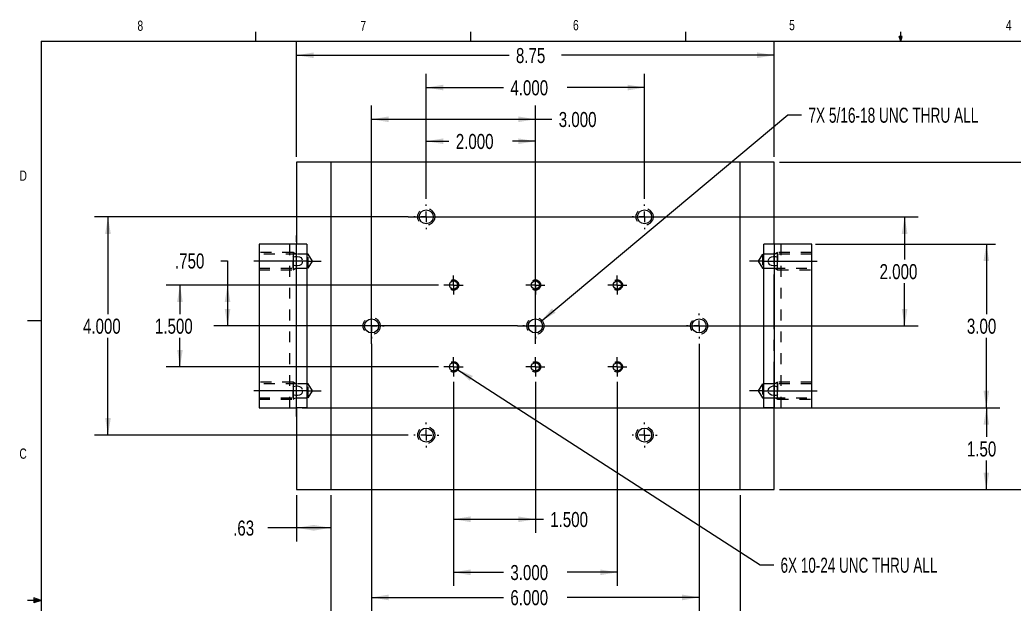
# Model space of a CAD drawing. Header units: inches. Extents: x 0.4 to 16.6, y 0.2 to 10.8.
# Drawn here: x 0.43 to 9.54, y 5.48 to 10.84 of the extents above; entities that cross this region are included whole.
import ezdxf

# ---------------------------------------------------------------- set-up
doc = ezdxf.new("R2010")
doc.units = ezdxf.units.IN
doc.header["$MEASUREMENT"] = 0
doc.linetypes.add('CENTERX2', pattern=[0.8, 0.5, -0.1, 0.1, -0.1])
doc.linetypes.add('HIDDEN', pattern=[0.075, 0.05, -0.025])
doc.styles.add('SLDTEXTSTYLE0', font='TXT', dxfattribs={"width": 0.75})
doc.styles.add('SLDTEXTSTYLE16', font='TXT', dxfattribs={"width": 0.678571})
doc.styles.add('SLDTEXTSTYLE3', font='TXT', dxfattribs={"width": 0.671053})
doc.dimstyles.new('SLDDIMSTYLE0', dxfattribs={"dimtxt": 0.137795, "dimasz": 0.156, "dimexe": 0, "dimexo": 0.0625, "dimgap": 0.034449, "dimtad": 0, "dimtih": 1, "dimtoh": 1, "dimlfac": 2, "dimzin": 4, "dimdsep": 46, "dimtxsty": 'SLDTEXTSTYLE0', "dimsah": 1, "dimcen": 0.09, "dimadec": 0, "dimazin": 0, "dimtfac": 1, "dimtdec": 3, "dimtofl": 0, "dimtmove": 0, "dimatfit": 3, "dimfxl": 0, "dimtolj": 1, "dimtzin": 12, "dimarcsym": 0})
doc.dimstyles.new('SLDDIMSTYLE1', dxfattribs={"dimtxt": 0.137795, "dimasz": 0.156, "dimexe": 0, "dimexo": 0.0625, "dimgap": 0.034449, "dimtad": 0, "dimtih": 1, "dimtoh": 1, "dimlfac": 2, "dimzin": 12, "dimdsep": 46, "dimtxsty": 'SLDTEXTSTYLE0', "dimsah": 1, "dimcen": 0.09, "dimadec": 0, "dimazin": 0, "dimtfac": 1, "dimtdec": 3, "dimtofl": 0, "dimtmove": 0, "dimatfit": 3, "dimfxl": 0, "dimtolj": 1, "dimtzin": 12, "dimarcsym": 0})
doc.dimstyles.new('SLDDIMSTYLE6', dxfattribs={"dimtxt": 0.137795, "dimasz": 0.156, "dimexe": 0, "dimexo": 0.0625, "dimgap": 0.034449, "dimtad": 0, "dimtih": 1, "dimtoh": 1, "dimlfac": 2, "dimzin": 12, "dimdsep": 46, "dimtxsty": 'SLDTEXTSTYLE0', "dimsah": 1, "dimcen": 0.09, "dimadec": 0, "dimazin": 0, "dimtfac": 1, "dimtdec": 3, "dimtofl": 0, "dimtmove": 0, "dimatfit": 3, "dimfxl": 0, "dimtolj": 1, "dimtzin": 12, "dimarcsym": 0})
doc.dimstyles.new('SLDDIMSTYLE7', dxfattribs={"dimtxt": 0.137795, "dimasz": 0.156, "dimexe": 0, "dimexo": 0.0625, "dimgap": 0.034449, "dimtad": 0, "dimtih": 1, "dimtoh": 1, "dimdec": 3, "dimlfac": 2, "dimzin": 4, "dimdsep": 46, "dimtxsty": 'SLDTEXTSTYLE0', "dimsah": 1, "dimcen": 0.09, "dimadec": 0, "dimazin": 0, "dimtfac": 1, "dimtdec": 3, "dimtofl": 0, "dimtmove": 0, "dimatfit": 3, "dimfxl": 0, "dimtolj": 1, "dimtzin": 12, "dimarcsym": 0})

# ---------------------------------------------------------------- blocks, each defined once
blk = doc.blocks.new('*D19')
at = {"color": 7, "linetype": 'Continuous', "lineweight": 0}
for p, q in [((2.9669, 9.5823), (2.9669, 10.6377)), ((7.3419, 9.5823), (7.3419, 10.6377)), ((2.9669, 10.5127), (4.9137, 10.5127)), ((7.3419, 10.5127), (5.395, 10.5127))]:
    blk.add_line(p, q, dxfattribs=at)
for points in [[(2.9669, 10.5127), (3.1229, 10.4867), (3.1229, 10.5387)], [(7.3419, 10.5127), (7.1859, 10.5387), (7.1859, 10.4867)]]:
    blk.add_solid(points, dxfattribs=at)
at = {"color": 7, "linetype": 'Continuous', "lineweight": 0, "insert": (4.9762, 10.5793), "char_height": 0.1378, "attachment_point": 1, "style": 'SLDTEXTSTYLE0'}
blk.add_mtext('8.75', dxfattribs=at)
blk = doc.blocks.new('*D20')
at = {"color": 7, "linetype": 'Continuous', "lineweight": 0}
for p, q in [((7.3911, 9.5323), (10.1237, 9.5323)), ((10.0006, 9.5323), (10.0006, 8.1417)), ((10.0006, 6.5323), (10.0006, 7.9229)), ((7.3911, 6.5323), (10.1237, 6.5323))]:
    blk.add_line(p, q, dxfattribs=at)
for points in [[(10.0006, 9.5323), (9.9746, 9.3763), (10.0266, 9.3763)], [(10.0006, 6.5323), (10.0266, 6.6883), (9.9746, 6.6883)]]:
    blk.add_solid(points, dxfattribs=at)
at = {"color": 7, "linetype": 'Continuous', "lineweight": 0, "insert": (9.8225, 8.0989), "char_height": 0.1378, "attachment_point": 1, "style": 'SLDTEXTSTYLE0'}
blk.add_mtext('6.00', dxfattribs=at)
blk = doc.blocks.new('*D21')
at = {"color": 7, "linetype": 'Continuous', "lineweight": 0}
for p, q in [((3.0169, 7.2823), (9.4104, 7.2823)), ((9.2854, 7.2823), (9.2854, 7.0167)), ((9.2854, 6.5323), (9.2854, 6.7979)), ((7.3919, 6.5323), (9.4104, 6.5323))]:
    blk.add_line(p, q, dxfattribs=at)
for points in [[(9.2854, 7.2823), (9.2594, 7.1263), (9.3114, 7.1263)], [(9.2854, 6.5323), (9.3114, 6.6883), (9.2594, 6.6883)]]:
    blk.add_solid(points, dxfattribs=at)
at = {"color": 7, "linetype": 'Continuous', "lineweight": 0, "insert": (9.1073, 6.9739), "char_height": 0.1378, "attachment_point": 1, "style": 'SLDTEXTSTYLE0'}
blk.add_mtext('1.50', dxfattribs=at)
blk = doc.blocks.new('*D22')
at = {"color": 7, "linetype": 'Continuous', "lineweight": 0}
for p, q in [((3.2794, 6.4823), (3.2794, 5.0517)), ((7.0294, 6.4823), (7.0294, 5.0517)), ((3.2794, 5.1767), (4.9137, 5.1767)), ((7.0294, 5.1767), (5.395, 5.1767))]:
    blk.add_line(p, q, dxfattribs=at)
for points in [[(3.2794, 5.1767), (3.4354, 5.1507), (3.4354, 5.2027)], [(7.0294, 5.1767), (6.8734, 5.2027), (6.8734, 5.1507)]]:
    blk.add_solid(points, dxfattribs=at)
at = {"color": 7, "linetype": 'Continuous', "lineweight": 0, "insert": (4.9762, 5.2434), "char_height": 0.1378, "attachment_point": 1, "style": 'SLDTEXTSTYLE0'}
blk.add_mtext('7.50', dxfattribs=at)
blk = doc.blocks.new('*D23')
at = {"color": 7, "linetype": 'Continuous', "lineweight": 0}
for p, q in [((2.9669, 6.4823), (2.9669, 6.0575)), ((3.2794, 6.4823), (3.2794, 6.0575)), ((2.9669, 6.1825), (2.7029, 6.1825)), ((3.2794, 6.1825), (2.9669, 6.1825))]:
    blk.add_line(p, q, dxfattribs=at)
for points in [[(2.9669, 6.1825), (3.1229, 6.1565), (3.1229, 6.2085)], [(3.2794, 6.1825), (3.1234, 6.2085), (3.1234, 6.1565)]]:
    blk.add_solid(points, dxfattribs=at)
at = {"color": 7, "linetype": 'Continuous', "lineweight": 0, "insert": (2.3859, 6.2491), "char_height": 0.1378, "attachment_point": 1, "style": 'SLDTEXTSTYLE0'}
blk.add_mtext('.63', dxfattribs=at)
blk = doc.blocks.new('*D24')
at = {"color": 7, "linetype": 'Continuous', "lineweight": 0}
for p, q in [((7.7195, 8.7823), (9.3701, 8.7823)), ((9.2854, 8.7823), (9.2854, 8.1417)), ((9.2854, 7.2823), (9.2854, 7.9229)), ((7.7195, 7.2823), (9.3701, 7.2823))]:
    blk.add_line(p, q, dxfattribs=at)
for points in [[(9.2854, 8.7823), (9.2594, 8.6263), (9.3114, 8.6263)], [(9.2854, 7.2823), (9.3114, 7.4383), (9.2594, 7.4383)]]:
    blk.add_solid(points, dxfattribs=at)
at = {"color": 7, "linetype": 'Continuous', "lineweight": 0, "insert": (9.1073, 8.0989), "char_height": 0.1378, "attachment_point": 1, "style": 'SLDTEXTSTYLE0'}
blk.add_mtext('3.00', dxfattribs=at)
blk = doc.blocks.new('*D25')
at = {"color": 7, "linetype": 'Continuous', "lineweight": 0}
for p, q in [((5.2037, 8.0735), (7.4682, 9.9656)), ((7.4682, 9.9656), (7.5932, 9.9656))]:
    blk.add_line(p, q, dxfattribs=at)
blk.add_solid([(5.2037, 8.0735), (5.34, 8.1536), (5.3067, 8.1935)], dxfattribs=at)
at = {"color": 7, "linetype": 'Continuous', "lineweight": 0, "insert": (7.6557, 10.0323), "char_height": 0.137795, "attachment_point": 1, "style": 'SLDTEXTSTYLE16'}
blk.add_mtext('7X 5/16-18 UNC THRU ALL', dxfattribs=at)
blk = doc.blocks.new('*D26')
at = {"color": 7, "linetype": 'Continuous', "lineweight": 0}
for p, q in [((3.9901, 9.0323), (1.1142, 9.0323)), ((1.2392, 9.0323), (1.2392, 8.1417)), ((1.2392, 7.0323), (1.2392, 7.9229)), ((3.9901, 7.0323), (1.1142, 7.0323))]:
    blk.add_line(p, q, dxfattribs=at)
for points in [[(1.2392, 9.0323), (1.2132, 8.8763), (1.2652, 8.8763)], [(1.2392, 7.0323), (1.2652, 7.1883), (1.2132, 7.1883)]]:
    blk.add_solid(points, dxfattribs=at)
at = {"color": 7, "linetype": 'Continuous', "lineweight": 0, "insert": (1.0101, 8.0989), "char_height": 0.1378, "attachment_point": 1, "style": 'SLDTEXTSTYLE0'}
blk.add_mtext('4.000', dxfattribs=at)
blk = doc.blocks.new('*D27')
at = {"color": 7, "linetype": 'Continuous', "lineweight": 0}
for p, q in [((4.1544, 9.1965), (4.1544, 10.3418)), ((6.1544, 9.1965), (6.1544, 10.3418)), ((4.1544, 10.2168), (4.8628, 10.2168)), ((6.1544, 10.2168), (5.4459, 10.2168))]:
    blk.add_line(p, q, dxfattribs=at)
for points in [[(4.1544, 10.2168), (4.3104, 10.1908), (4.3104, 10.2428)], [(6.1544, 10.2168), (5.9984, 10.2428), (5.9984, 10.1908)]]:
    blk.add_solid(points, dxfattribs=at)
at = {"color": 7, "linetype": 'Continuous', "lineweight": 0, "insert": (4.9253, 10.2834), "char_height": 0.1378, "attachment_point": 1, "style": 'SLDTEXTSTYLE0'}
blk.add_mtext('4.000', dxfattribs=at)
blk = doc.blocks.new('*D28')
at = {"color": 7, "linetype": 'Continuous', "lineweight": 0}
for p, q in [((4.1544, 9.1965), (4.1544, 9.8501)), ((5.1544, 8.1965), (5.1544, 9.8501)), ((4.1544, 9.7251), (4.3628, 9.7251)), ((5.1544, 9.7251), (4.9459, 9.7251))]:
    blk.add_line(p, q, dxfattribs=at)
for points in [[(4.1544, 9.7251), (4.3104, 9.6991), (4.3104, 9.7511)], [(5.1544, 9.7251), (4.9984, 9.7511), (4.9984, 9.6991)]]:
    blk.add_solid(points, dxfattribs=at)
at = {"color": 7, "linetype": 'Continuous', "lineweight": 0, "insert": (4.4253, 9.7917), "char_height": 0.1378, "attachment_point": 1, "style": 'SLDTEXTSTYLE0'}
blk.add_mtext('2.000', dxfattribs=at)
blk = doc.blocks.new('*D29')
at = {"color": 7, "linetype": 'Continuous', "lineweight": 0}
for p, q in [((3.9901, 9.0323), (8.6617, 9.0323)), ((8.5367, 9.0323), (8.5367, 8.6417)), ((8.5367, 8.0323), (8.5367, 8.4229)), ((4.9901, 8.0323), (8.6617, 8.0323))]:
    blk.add_line(p, q, dxfattribs=at)
for points in [[(8.5367, 9.0323), (8.5107, 8.8763), (8.5627, 8.8763)], [(8.5367, 8.0323), (8.5627, 8.1883), (8.5107, 8.1883)]]:
    blk.add_solid(points, dxfattribs=at)
at = {"color": 7, "linetype": 'Continuous', "lineweight": 0, "insert": (8.3076, 8.5989), "char_height": 0.1378, "attachment_point": 1, "style": 'SLDTEXTSTYLE0'}
blk.add_mtext('2.000', dxfattribs=at)
blk = doc.blocks.new('*D30')
at = {"color": 7, "linetype": 'Continuous', "lineweight": 0}
for p, q in [((3.6544, 7.868), (3.6544, 10.0512)), ((5.1544, 7.868), (5.1544, 10.0512)), ((3.6544, 9.9262), (5.1544, 9.9262)), ((5.1544, 9.9262), (5.306, 9.9262))]:
    blk.add_line(p, q, dxfattribs=at)
for points in [[(3.6544, 9.9262), (3.8104, 9.9002), (3.8104, 9.9522)], [(5.1544, 9.9262), (4.9984, 9.9522), (4.9984, 9.9002)]]:
    blk.add_solid(points, dxfattribs=at)
at = {"color": 7, "linetype": 'Continuous', "lineweight": 0, "insert": (5.3685, 9.9929), "char_height": 0.1378, "attachment_point": 1, "style": 'SLDTEXTSTYLE0'}
blk.add_mtext('3.000', dxfattribs=at)
blk = doc.blocks.new('*D31')
at = {"color": 7, "linetype": 'Continuous', "lineweight": 0}
for p, q in [((3.6544, 7.868), (3.6544, 5.4195)), ((6.6544, 7.868), (6.6544, 5.4195)), ((3.6544, 5.5445), (4.8628, 5.5445)), ((6.6544, 5.5445), (5.4459, 5.5445))]:
    blk.add_line(p, q, dxfattribs=at)
for points in [[(3.6544, 5.5445), (3.8104, 5.5185), (3.8104, 5.5705)], [(6.6544, 5.5445), (6.4984, 5.5705), (6.4984, 5.5185)]]:
    blk.add_solid(points, dxfattribs=at)
at = {"color": 7, "linetype": 'Continuous', "lineweight": 0, "insert": (4.9253, 5.6112), "char_height": 0.1378, "attachment_point": 1, "style": 'SLDTEXTSTYLE0'}
blk.add_mtext('6.000', dxfattribs=at)
blk = doc.blocks.new('*D32')
at = {"color": 7, "linetype": 'Continuous', "lineweight": 0}
for p, q in [((4.4357, 7.637), (7.2128, 5.8419)), ((7.2128, 5.8419), (7.3378, 5.8419))]:
    blk.add_line(p, q, dxfattribs=at)
blk.add_solid([(4.4357, 7.637), (4.5526, 7.5305), (4.5809, 7.5742)], dxfattribs=at)
at = {"color": 7, "linetype": 'Continuous', "lineweight": 0, "insert": (7.4003, 5.9086), "char_height": 0.137795, "attachment_point": 1, "style": 'SLDTEXTSTYLE3'}
blk.add_mtext('6X 10-24 UNC THRU ALL', dxfattribs=at)
blk = doc.blocks.new('*D33')
at = {"color": 7, "linetype": 'Continuous', "lineweight": 0}
for p, q in [((2.2719, 8.6299), (2.3344, 8.6299)), ((2.3344, 8.6299), (2.3344, 8.4073)), ((4.267, 8.4073), (2.2094, 8.4073)), ((2.3344, 8.4073), (2.3344, 8.0323)), ((4.9901, 8.0323), (2.2094, 8.0323))]:
    blk.add_line(p, q, dxfattribs=at)
for points in [[(2.3344, 8.4073), (2.3084, 8.2513), (2.3604, 8.2513)], [(2.3344, 8.0323), (2.3604, 8.1883), (2.3084, 8.1883)]]:
    blk.add_solid(points, dxfattribs=at)
at = {"color": 7, "linetype": 'Continuous', "lineweight": 0, "insert": (1.8531, 8.6965), "char_height": 0.1378, "attachment_point": 1, "style": 'SLDTEXTSTYLE0'}
blk.add_mtext('.750', dxfattribs=at)
blk = doc.blocks.new('*D34')
at = {"color": 7, "linetype": 'Continuous', "lineweight": 0}
for p, q in [((4.267, 8.4073), (1.7735, 8.4073)), ((1.8985, 8.4073), (1.8985, 8.1417)), ((1.8985, 7.6573), (1.8985, 7.9229)), ((4.267, 7.6573), (1.7735, 7.6573))]:
    blk.add_line(p, q, dxfattribs=at)
for points in [[(1.8985, 8.4073), (1.8725, 8.2513), (1.9245, 8.2513)], [(1.8985, 7.6573), (1.9245, 7.8133), (1.8725, 7.8133)]]:
    blk.add_solid(points, dxfattribs=at)
at = {"color": 7, "linetype": 'Continuous', "lineweight": 0, "insert": (1.6695, 8.0989), "char_height": 0.1378, "attachment_point": 1, "style": 'SLDTEXTSTYLE0'}
blk.add_mtext('1.500', dxfattribs=at)
blk = doc.blocks.new('*D35')
at = {"color": 7, "linetype": 'Continuous', "lineweight": 0}
for p, q in [((4.4044, 7.5199), (4.4044, 5.6498)), ((5.9044, 7.5199), (5.9044, 5.6498)), ((4.4044, 5.7748), (4.8628, 5.7748)), ((5.9044, 5.7748), (5.4459, 5.7748))]:
    blk.add_line(p, q, dxfattribs=at)
for points in [[(4.4044, 5.7748), (4.5604, 5.7488), (4.5604, 5.8008)], [(5.9044, 5.7748), (5.7484, 5.8008), (5.7484, 5.7488)]]:
    blk.add_solid(points, dxfattribs=at)
at = {"color": 7, "linetype": 'Continuous', "lineweight": 0, "insert": (4.9253, 5.8415), "char_height": 0.1378, "attachment_point": 1, "style": 'SLDTEXTSTYLE0'}
blk.add_mtext('3.000', dxfattribs=at)
blk = doc.blocks.new('*D36')
at = {"color": 7, "linetype": 'Continuous', "lineweight": 0}
for p, q in [((4.4044, 7.5199), (4.4044, 6.1357)), ((5.1544, 7.5199), (5.1544, 6.1357)), ((4.4044, 6.2607), (5.1544, 6.2607)), ((5.1544, 6.2607), (5.2278, 6.2607))]:
    blk.add_line(p, q, dxfattribs=at)
for points in [[(4.4044, 6.2607), (4.5604, 6.2347), (4.5604, 6.2867)], [(5.1544, 6.2607), (4.9984, 6.2867), (4.9984, 6.2347)]]:
    blk.add_solid(points, dxfattribs=at)
at = {"color": 7, "linetype": 'Continuous', "lineweight": 0, "insert": (5.2903, 6.3274), "char_height": 0.1378, "attachment_point": 1, "style": 'SLDTEXTSTYLE0'}
blk.add_mtext('1.500', dxfattribs=at)
blk = doc.blocks.new('SW_CENTERMARKSYMBOL_4')
at = {"color": 7, "linetype": 'Continuous', "lineweight": 0}
for p, q in [((0, 0.1), (0, 0.11425)), ((-0.1, 0), (-0.11425, 0)), ((0, 0), (-0.05, 0)), ((0, 0), (0, 0.05)), ((0, 0), (0, -0.05)), ((0, 0), (0.05, 0)), ((0.1, 0), (0.11425, 0)), ((0, -0.1), (0, -0.11425))]:
    blk.add_line(p, q, dxfattribs=at)
blk = doc.blocks.new('SW_CENTERMARKSYMBOL_5')
at = {"color": 7, "linetype": 'Continuous', "lineweight": 0}
for p, q in [((0, 0.1), (0, 0.11425)), ((-0.1, 0), (-0.11425, 0)), ((0, 0), (-0.05, 0)), ((0, 0), (0, 0.05)), ((0, 0), (0, -0.05)), ((0, 0), (0.05, 0)), ((0.1, 0), (0.11425, 0)), ((0, -0.1), (0, -0.11425))]:
    blk.add_line(p, q, dxfattribs=at)
blk = doc.blocks.new('SW_CENTERMARKSYMBOL_6')
at = {"color": 7, "linetype": 'Continuous', "lineweight": 0}
for p, q in [((0, 0.1), (0, 0.11425)), ((-0.1, 0), (-0.11425, 0)), ((0, 0), (-0.05, 0)), ((0, 0), (0, 0.05)), ((0, 0), (0, -0.05)), ((0, 0), (0.05, 0)), ((0.1, 0), (0.11425, 0)), ((0, -0.1), (0, -0.11425))]:
    blk.add_line(p, q, dxfattribs=at)
blk = doc.blocks.new('SW_CENTERMARKSYMBOL_7')
at = {"color": 7, "linetype": 'Continuous', "lineweight": 0}
for p, q in [((0, 0.1), (0, 0.11425)), ((-0.1, 0), (-0.11425, 0)), ((0, 0), (-0.05, 0)), ((0, 0), (0, 0.05)), ((0, 0), (0, -0.05)), ((0, 0), (0.05, 0)), ((0.1, 0), (0.11425, 0)), ((0, -0.1), (0, -0.11425))]:
    blk.add_line(p, q, dxfattribs=at)
blk = doc.blocks.new('SW_CENTERMARKSYMBOL_8')
at = {"color": 7, "linetype": 'Continuous', "lineweight": 0}
for p, q in [((0, 0.1), (0, 0.11425)), ((-0.1, 0), (-0.11425, 0)), ((0, 0), (-0.05, 0)), ((0, 0), (0, 0.05)), ((0, 0), (0, -0.05)), ((0, 0), (0.05, 0)), ((0.1, 0), (0.11425, 0)), ((0, -0.1), (0, -0.11425))]:
    blk.add_line(p, q, dxfattribs=at)
blk = doc.blocks.new('SW_CENTERMARKSYMBOL_9')
at = {"color": 7, "linetype": 'Continuous', "lineweight": 0}
for p, q in [((0, 0.1), (0, 0.11425)), ((-0.1, 0), (-0.11425, 0)), ((0, 0), (-0.05, 0)), ((0, 0), (0, 0.05)), ((0, 0), (0, -0.05)), ((0, 0), (0.05, 0)), ((0.1, 0), (0.11425, 0)), ((0, -0.1), (0, -0.11425))]:
    blk.add_line(p, q, dxfattribs=at)
blk = doc.blocks.new('SW_CENTERMARKSYMBOL_10')
at = {"color": 7, "linetype": 'Continuous', "lineweight": 0}
for p, q in [((0, 0.1), (0, 0.11425)), ((-0.1, 0), (-0.11425, 0)), ((0, 0), (-0.05, 0)), ((0, 0), (0, 0.05)), ((0, 0), (0, -0.05)), ((0, 0), (0.05, 0)), ((0.1, 0), (0.11425, 0)), ((0, -0.1), (0, -0.11425))]:
    blk.add_line(p, q, dxfattribs=at)
blk = doc.blocks.new('SW_CENTERMARKSYMBOL_11')
at = {"color": 7, "linetype": 'Continuous', "lineweight": 0}
for p, q in [((-0.05, 0), (-0.087375, 0)), ((0, 0), (-0.05, 0)), ((0, 0.05), (0, 0.087375)), ((0, 0), (0, 0.05)), ((0, 0), (0, -0.05)), ((0, 0), (0.05, 0)), ((0.05, 0), (0.087375, 0)), ((0, -0.05), (0, -0.087375))]:
    blk.add_line(p, q, dxfattribs=at)
blk = doc.blocks.new('SW_CENTERMARKSYMBOL_12')
at = {"color": 7, "linetype": 'Continuous', "lineweight": 0}
for p, q in [((-0.05, 0), (-0.087375, 0)), ((0, 0), (-0.05, 0)), ((0, 0.05), (0, 0.087375)), ((0, 0), (0, 0.05)), ((0, 0), (0, -0.05)), ((0, 0), (0.05, 0)), ((0.05, 0), (0.087375, 0)), ((0, -0.05), (0, -0.087375))]:
    blk.add_line(p, q, dxfattribs=at)
blk = doc.blocks.new('SW_CENTERMARKSYMBOL_13')
at = {"color": 7, "linetype": 'Continuous', "lineweight": 0}
for p, q in [((-0.05, 0), (-0.087375, 0)), ((0, 0), (-0.05, 0)), ((0, 0.05), (0, 0.087375)), ((0, 0), (0, 0.05)), ((0, 0), (0, -0.05)), ((0, 0), (0.05, 0)), ((0.05, 0), (0.087375, 0)), ((0, -0.05), (0, -0.087375))]:
    blk.add_line(p, q, dxfattribs=at)
blk = doc.blocks.new('SW_CENTERMARKSYMBOL_14')
at = {"color": 7, "linetype": 'Continuous', "lineweight": 0}
for p, q in [((-0.05, 0), (-0.087375, 0)), ((0, 0), (-0.05, 0)), ((0, 0.05), (0, 0.087375)), ((0, 0), (0, 0.05)), ((0, 0), (0, -0.05)), ((0, 0), (0.05, 0)), ((0.05, 0), (0.087375, 0)), ((0, -0.05), (0, -0.087375))]:
    blk.add_line(p, q, dxfattribs=at)
blk = doc.blocks.new('SW_CENTERMARKSYMBOL_15')
at = {"color": 7, "linetype": 'Continuous', "lineweight": 0}
for p, q in [((-0.05, 0), (-0.087375, 0)), ((0, 0), (-0.05, 0)), ((0, 0.05), (0, 0.087375)), ((0, 0), (0, 0.05)), ((0, 0), (0, -0.05)), ((0, 0), (0.05, 0)), ((0.05, 0), (0.087375, 0)), ((0, -0.05), (0, -0.087375))]:
    blk.add_line(p, q, dxfattribs=at)
blk = doc.blocks.new('SW_CENTERMARKSYMBOL_16')
at = {"color": 7, "linetype": 'Continuous', "lineweight": 0}
for p, q in [((-0.05, 0), (-0.087375, 0)), ((0, 0), (-0.05, 0)), ((0, 0.05), (0, 0.087375)), ((0, 0), (0, 0.05)), ((0, 0), (0, -0.05)), ((0, 0), (0.05, 0)), ((0.05, 0), (0.087375, 0)), ((0, -0.05), (0, -0.087375))]:
    blk.add_line(p, q, dxfattribs=at)

msp = doc.modelspace()

# ---------------------------------------------------------------- linework, layer by layer
at = {"color": 7, "linetype": 'Continuous', "lineweight": 0}
for p, q in [((2.59475, 10.64207), (2.59475, 10.72687)), ((4.5635, 10.64207), (4.5635, 10.72687)), ((6.53225, 10.64207), (6.53225, 10.72687)), ((8.501, 10.64207), (8.48775, 10.68401)), ((8.51356, 10.68401), (8.48775, 10.68401)), ((8.49396, 10.68401), (8.501, 10.64207)), ((8.501, 10.64207), (8.501, 10.72687)), ((8.501, 10.64207), (8.51356, 10.68401)), ((8.50591, 10.68401), (8.501, 10.64207)), ((0.62625, 10.64207), (16.37625, 10.64207)), ((0.62625, 10.64207), (0.62625, 0.39207)), ((0.62625, 8.07957), (0.50125, 8.07957)), ((0.62625, 5.51707), (0.50125, 5.51707)), ((0.55907, 5.54108), (0.55907, 5.49449)), ((0.62625, 5.51707), (0.55907, 5.54108)), ((0.62625, 5.51707), (0.55907, 5.52611)), ((0.62625, 5.51707), (0.55907, 5.50677)), ((0.62625, 5.51707), (0.55907, 5.49449))]:
    msp.add_line(p, q, dxfattribs=at)
at = {"color": 7, "linetype": 'Continuous', "lineweight": 15}
for p, q in [((3.27936, 9.5323), (2.96686, 9.5323)), ((2.96686, 9.5323), (2.96686, 8.7823)), ((3.27936, 9.5323), (3.27936, 6.5323)), ((7.02936, 9.5323), (3.27936, 9.5323)), ((7.34186, 9.5323), (7.02936, 9.5323)), ((7.02936, 6.5323), (7.02936, 9.5323)), ((7.34186, 8.7823), (7.34186, 9.5323)), ((2.62311, 8.7823), (2.62311, 7.2823)), ((2.96686, 8.7823), (2.62311, 8.7823)), ((2.96686, 7.2823), (2.96686, 8.7823)), ((3.06061, 8.7823), (2.96686, 8.7823)), ((3.06061, 8.7823), (3.06061, 7.2823)), ((7.24811, 7.2823), (7.24811, 8.7823)), ((7.34186, 8.7823), (7.24811, 8.7823)), ((7.68561, 8.7823), (7.34186, 8.7823)), ((7.34186, 8.7823), (7.34186, 7.2823)), ((7.68561, 7.2823), (7.68561, 8.7823)), ((2.62311, 7.2823), (2.96686, 7.2823)), ((3.06061, 7.2823), (2.96686, 7.2823)), ((2.96686, 7.2823), (2.96686, 6.5323)), ((7.34186, 7.2823), (7.24811, 7.2823)), ((7.34186, 7.2823), (7.68561, 7.2823)), ((7.34186, 6.5323), (7.34186, 7.2823)), ((2.96686, 6.5323), (3.27936, 6.5323)), ((3.27936, 6.5323), (7.02936, 6.5323)), ((7.02936, 6.5323), (7.34186, 6.5323))]:
    msp.add_line(p, q, dxfattribs=at)
at = {"color": 7, "linetype": 'CENTERX2', "lineweight": 0}
for p, q in [((2.96686, 7.20356), (2.96686, 8.86104)), ((7.34186, 7.20356), (7.34186, 8.86104)), ((3.07436, 8.62605), (2.54437, 8.62605)), ((3.07436, 8.62605), (3.1917, 8.62605)), ((7.23436, 8.62605), (7.11701, 8.62605)), ((7.23436, 8.62605), (7.76435, 8.62605)), ((3.07436, 7.43855), (2.54437, 7.43855)), ((3.07436, 7.43855), (3.1917, 7.43855)), ((7.23436, 7.43855), (7.11701, 7.43855)), ((7.23436, 7.43855), (7.76435, 7.43855))]:
    msp.add_line(p, q, dxfattribs=at)
at = {"color": 9, "linetype": 'HIDDEN', "lineweight": 0}
for p, q in [((2.90436, 7.2823), (2.90436, 8.7823)), ((7.40436, 7.2823), (7.40436, 8.7823)), ((2.96686, 8.6903), (2.62311, 8.6903)), ((3.07436, 8.6903), (2.96686, 8.6903)), ((3.07436, 8.5618), (3.07436, 8.6903)), ((3.11296, 8.62605), (3.07436, 8.6903)), ((7.23436, 8.6903), (7.19575, 8.62605)), ((7.23436, 8.6903), (7.23436, 8.5618)), ((7.34186, 8.6903), (7.23436, 8.6903)), ((7.68561, 8.6903), (7.34186, 8.6903)), ((2.62311, 8.5618), (2.96686, 8.5618)), ((2.96686, 8.5618), (3.07436, 8.5618)), ((3.07436, 8.5618), (3.11296, 8.62605)), ((7.19575, 8.62605), (7.23436, 8.5618)), ((7.23436, 8.5618), (7.34186, 8.5618)), ((7.34186, 8.5618), (7.68561, 8.5618)), ((2.96686, 7.5028), (2.62311, 7.5028)), ((3.07436, 7.5028), (2.96686, 7.5028)), ((3.07436, 7.3743), (3.07436, 7.5028)), ((3.11296, 7.43855), (3.07436, 7.5028)), ((7.23436, 7.5028), (7.19575, 7.43855)), ((7.23436, 7.5028), (7.23436, 7.3743)), ((7.34186, 7.5028), (7.23436, 7.5028)), ((7.68561, 7.5028), (7.34186, 7.5028)), ((3.07436, 7.3743), (3.11296, 7.43855)), ((7.19575, 7.43855), (7.23436, 7.3743)), ((2.62311, 7.3743), (2.96686, 7.3743)), ((2.96686, 7.3743), (3.07436, 7.3743)), ((7.23436, 7.3743), (7.34186, 7.3743)), ((7.34186, 7.3743), (7.68561, 7.3743))]:
    msp.add_line(p, q, dxfattribs=at)
at = {"color": 7, "linetype": 'HIDDEN', "lineweight": 0}
for p, q in [((2.93561, 8.70417), (2.62311, 8.70417)), ((2.95642, 8.6903), (2.93561, 8.70417)), ((2.93561, 8.70417), (2.93561, 8.62605)), ((7.37311, 8.70417), (7.3523, 8.6903)), ((7.68561, 8.70417), (7.37311, 8.70417)), ((7.37311, 8.64908), (7.37311, 8.70417)), ((7.37311, 8.6903), (7.37311, 8.69008)), ((7.37311, 8.69008), (7.37311, 8.62605)), ((2.93561, 8.62605), (2.93561, 8.60302)), ((2.93561, 8.56202), (2.93561, 8.62605)), ((2.93561, 8.60302), (2.93561, 8.54792)), ((2.93561, 8.5618), (2.93561, 8.56202)), ((2.93561, 8.54792), (2.95642, 8.5618)), ((7.3523, 8.5618), (7.37311, 8.54792)), ((7.37311, 8.62605), (7.37311, 8.64908)), ((7.37311, 8.54792), (7.37311, 8.62605)), ((2.62311, 8.54792), (2.93561, 8.54792)), ((7.37311, 8.54792), (7.68561, 8.54792)), ((2.93561, 7.51667), (2.62311, 7.51667)), ((2.95642, 7.5028), (2.93561, 7.51667)), ((2.93561, 7.51667), (2.93561, 7.43855)), ((7.37311, 7.51667), (7.3523, 7.5028)), ((7.68561, 7.51667), (7.37311, 7.51667)), ((7.37311, 7.46158), (7.37311, 7.51667)), ((7.37311, 7.5028), (7.37311, 7.50258)), ((7.37311, 7.50258), (7.37311, 7.43855)), ((2.93561, 7.37452), (2.93561, 7.43855)), ((2.93561, 7.43855), (2.93561, 7.41552)), ((2.93561, 7.37452), (2.93561, 7.43855)), ((2.93561, 7.41552), (2.93561, 7.36042)), ((7.37311, 7.43855), (7.37311, 7.46158)), ((7.37311, 7.36042), (7.37311, 7.43855)), ((2.62311, 7.36042), (2.93561, 7.36042)), ((2.93561, 7.3743), (2.93561, 7.37452)), ((2.93561, 7.3743), (2.93561, 7.37452)), ((2.93561, 7.36042), (2.95642, 7.3743)), ((7.3523, 7.3743), (7.37311, 7.36042)), ((7.37311, 7.36042), (7.68561, 7.36042))]:
    msp.add_line(p, q, dxfattribs=at)
at = {"color": 9, "linetype": 'HIDDEN', "lineweight": 0, "flags": 128}
for points in [[(3.02123, 8.62605), (3.01927, 8.61291), (3.01356, 8.6014), (3.00474, 8.59262), (2.99224, 8.58617), (2.97558, 8.58255), (2.95542, 8.58287), (2.93538, 8.58876), (2.92345, 8.59744), (2.91542, 8.61012), (2.91257, 8.62338), (2.9136, 8.63601), (2.91802, 8.64739), (2.92575, 8.65688), (2.93701, 8.66412), (2.9523, 8.66874), (2.97156, 8.66986), (2.99222, 8.66593), (3.00629, 8.65829), (3.01522, 8.6482), (3.0203, 8.6352), (3.02123, 8.62605)], [(7.28749, 8.62605), (7.28945, 8.63919), (7.29516, 8.6507), (7.30398, 8.65948), (7.31648, 8.66593), (7.33314, 8.66955), (7.35329, 8.66923), (7.37334, 8.66334), (7.38527, 8.65466), (7.39329, 8.64198), (7.39615, 8.62872), (7.39512, 8.61609), (7.3907, 8.60471), (7.38297, 8.59522), (7.37171, 8.58798), (7.35642, 8.58335), (7.33716, 8.58223), (7.3165, 8.58616), (7.30243, 8.5938), (7.2935, 8.6039), (7.28842, 8.61689), (7.28749, 8.62605)], [(3.02123, 7.43855), (3.01927, 7.42541), (3.01356, 7.4139), (3.00474, 7.40512), (2.99224, 7.39867), (2.97558, 7.39505), (2.95542, 7.39537), (2.93538, 7.40126), (2.92345, 7.40994), (2.91542, 7.42262), (2.91257, 7.43588), (2.9136, 7.44851), (2.91802, 7.45989), (2.92575, 7.46938), (2.93701, 7.47662), (2.9523, 7.48124), (2.97156, 7.48236), (2.99222, 7.47843), (3.00629, 7.47079), (3.01522, 7.4607), (3.0203, 7.4477), (3.02123, 7.43855)], [(7.28749, 7.43855), (7.28945, 7.45169), (7.29516, 7.4632), (7.30398, 7.47198), (7.31648, 7.47843), (7.33314, 7.48205), (7.35329, 7.48173), (7.37334, 7.47584), (7.38527, 7.46716), (7.39329, 7.45448), (7.39615, 7.44122), (7.39512, 7.42859), (7.3907, 7.41721), (7.38297, 7.40772), (7.37171, 7.40048), (7.35642, 7.39585), (7.33716, 7.39473), (7.3165, 7.39866), (7.30243, 7.4063), (7.2935, 7.4164), (7.28842, 7.42939), (7.28749, 7.43855)]]:
    msp.add_lwpolyline(points, dxfattribs=at)
at = {"color": 7, "linetype": 'HIDDEN', "lineweight": 0}
for centre, radius in [((4.15436, 9.0323), 0.07812), ((6.15436, 9.0323), 0.07812), ((4.40436, 8.4073), 0.0475), ((5.15436, 8.4073), 0.0475), ((5.90436, 8.4073), 0.0475), ((3.65436, 8.0323), 0.07813), ((5.15436, 8.0323), 0.07813), ((6.65436, 8.0323), 0.07812), ((4.40436, 7.6573), 0.0475), ((5.15436, 7.6573), 0.0475), ((5.90436, 7.6573), 0.0475), ((4.15436, 7.0323), 0.07812), ((6.15436, 7.0323), 0.07812)]:
    msp.add_circle(centre, radius, dxfattribs=at)
at = {"color": 7, "linetype": 'Continuous', "lineweight": 15}
for centre, radius in [((4.15436, 9.0323), 0.06425), ((6.15436, 9.0323), 0.06425), ((4.40436, 8.4073), 0.03737), ((5.15436, 8.4073), 0.03737), ((5.90436, 8.4073), 0.03737), ((3.65436, 8.0323), 0.06425), ((5.15436, 8.0323), 0.06425), ((6.65436, 8.0323), 0.06425), ((4.40436, 7.6573), 0.03737), ((5.15436, 7.6573), 0.03737), ((5.90436, 7.6573), 0.03737), ((4.15436, 7.0323), 0.06425), ((6.15436, 7.0323), 0.06425)]:
    msp.add_circle(centre, radius, dxfattribs=at)

# ---------------------------------------------------------------- block references
at = {"color": 7, "linetype": 'Continuous', "lineweight": 0}
for name, p in [('SW_CENTERMARKSYMBOL_9', (4.15436, 9.0323)), ('SW_CENTERMARKSYMBOL_6', (6.15436, 9.0323)), ('SW_CENTERMARKSYMBOL_15', (4.40436, 8.4073)), ('SW_CENTERMARKSYMBOL_14', (5.15436, 8.4073)), ('SW_CENTERMARKSYMBOL_11', (5.90436, 8.4073)), ('SW_CENTERMARKSYMBOL_5', (3.65436, 8.0323)), ('SW_CENTERMARKSYMBOL_10', (5.15436, 8.0323)), ('SW_CENTERMARKSYMBOL_4', (6.65436, 8.0323)), ('SW_CENTERMARKSYMBOL_16', (4.40436, 7.6573)), ('SW_CENTERMARKSYMBOL_13', (5.15436, 7.6573)), ('SW_CENTERMARKSYMBOL_12', (5.90436, 7.6573)), ('SW_CENTERMARKSYMBOL_8', (4.15436, 7.0323)), ('SW_CENTERMARKSYMBOL_7', (6.15436, 7.0323))]:
    msp.add_blockref(name, p, dxfattribs=at)

# ---------------------------------------------------------------- texts
at = {"color": 7, "linetype": 'Continuous', "lineweight": 0, "char_height": 0.09375, "attachment_point": 1, "style": 'SLDTEXTSTYLE0'}
for s, insert in [('8', (1.50909, 10.8304)), ('7', (3.55099, 10.82756)), ('6', (5.49869, 10.83565)), ('5', (7.47869, 10.83619)), ('4', (9.4643, 10.83456)), ('D', (0.42861, 9.45645)), ('C', (0.42731, 6.90924))]:
    msp.add_mtext(s, dxfattribs=dict(at, insert=insert))

# ---------------------------------------------------------------- dimensions: what is measured, and where the dimension line sits
at = {"color": 7, "linetype": 'Continuous', "lineweight": 0}
for base, p1, p2, dimstyle, override, picture, middle in [((7.34186, 10.51267), (2.96686, 9.5323), (7.34186, 9.5323), 'SLDDIMSTYLE1', {"dimtxt": 0.137795, "dimasz": 0.156, "dimexe": 0.125, "dimexo": 0.05, "dimgap": 0.06, "dimtad": 0, "dimtih": 1, "dimtoh": 1, "dimlfac": 2, "dimzin": 12, "dimtzin": 12}, '*D19', (5.15436, 10.51267)), ((4.15436, 10.21678), (6.15436, 9.0323), (4.15436, 9.0323), 'SLDDIMSTYLE7', {"dimtxt": 0.137795, "dimasz": 0.156, "dimexe": 0.125, "dimexo": 0.05, "dimgap": 0.06, "dimtad": 0, "dimtih": 1, "dimtoh": 1, "dimlfac": 2, "dimzin": 4, "dimtzin": 12}, '*D27', (5.15436, 10.21678)), ((5.15436, 9.92622), (3.65436, 8.0323), (5.15436, 8.0323), 'SLDDIMSTYLE7', {"dimtxt": 0.137795, "dimasz": 0.156, "dimexe": 0.125, "dimexo": 0.05, "dimgap": 0.06, "dimtad": 0, "dimtih": 1, "dimtoh": 1, "dimlfac": 2, "dimzin": 4, "dimtzin": 12}, '*D30', (5.59758, 9.92622)), ((4.15436, 9.72507), (5.15436, 8.0323), (4.15436, 9.0323), 'SLDDIMSTYLE7', {"dimtxt": 0.137795, "dimasz": 0.156, "dimexe": 0.125, "dimexo": 0.05, "dimgap": 0.06, "dimtad": 0, "dimtih": 1, "dimtoh": 1, "dimlfac": 2, "dimzin": 4, "dimtzin": 12}, '*D28', (4.65436, 9.72507)), ((6.65436, 5.54452), (3.65436, 8.0323), (6.65436, 8.0323), 'SLDDIMSTYLE7', {"dimtxt": 0.137795, "dimasz": 0.156, "dimexe": 0.125, "dimexo": 0.05, "dimgap": 0.06, "dimtad": 0, "dimtih": 1, "dimtoh": 1, "dimlfac": 2, "dimzin": 4, "dimtzin": 12}, '*D31', (5.15436, 5.54452)), ((5.90436, 5.77481), (4.40436, 7.6573), (5.90436, 7.6573), 'SLDDIMSTYLE7', {"dimtxt": 0.137795, "dimasz": 0.156, "dimexe": 0.125, "dimexo": 0.05, "dimgap": 0.06, "dimtad": 0, "dimtih": 1, "dimtoh": 1, "dimlfac": 2, "dimzin": 4, "dimtzin": 12}, '*D35', (5.15436, 5.77481)), ((4.40436, 6.26072), (5.15436, 7.6573), (4.40436, 7.6573), 'SLDDIMSTYLE7', {"dimtxt": 0.137795, "dimasz": 0.156, "dimexe": 0.125, "dimexo": 0.05, "dimgap": 0.06, "dimtad": 0, "dimtih": 1, "dimtoh": 1, "dimlfac": 2, "dimzin": 4, "dimtzin": 12}, '*D36', (5.51935, 6.26072)), ((2.9668593886, 6.1824914827), (3.2793593886, 6.5322986632), (2.9668593886, 6.5322986632), 'SLDDIMSTYLE1', {"dimtxt": 0.137795, "dimasz": 0.156, "dimexe": 0.125, "dimexo": 0.05, "dimgap": 0.06, "dimtad": 0, "dimtih": 1, "dimtoh": 1, "dimlfac": 2, "dimzin": 12, "dimtzin": 12}, '*D23', (2.5131906851, 6.1824914827))]:
    dim = msp.add_linear_dim(base=base, p1=p1, p2=p2, dimstyle=dimstyle, override=override, dxfattribs=at)
    dim.commit()
    dim.dimension.update_dxf_attribs({"geometry": picture, "text_midpoint": middle, "dimtype": 160})
for p1, p2, text, picture, middle in [((5.10506, 7.9911), (5.20366, 8.0735), '7X 5/16-18 UNC THRU ALL', '*D25', (8.76298, 9.96563)), ((4.37297, 7.67759), (4.43575, 7.63701), '6X 10-24 UNC THRU ALL', '*D32', (8.41654, 5.84194))]:
    dim = msp.add_diameter_dim_2p(p1=p1, p2=p2, text=text, dimstyle='SLDDIMSTYLE6', override={"dimtxt": 0.137795, "dimasz": 0.156, "dimexe": 0.125, "dimexo": 0.05, "dimgap": 0.06, "dimtad": 0, "dimtih": 1, "dimtoh": 1, "dimlfac": 2, "dimzin": 12, "dimpost": '<>', "dimtzin": 12}, dxfattribs=at)
    dim.commit()
    dim.dimension.update_dxf_attribs({"geometry": picture, "text_midpoint": middle, "dimtype": 163})
for base, p1, p2, angle, dimstyle, picture, middle in [((10.00065, 6.5323), (2.96686, 9.5323), (2.96686, 6.5323), 90, 'SLDDIMSTYLE0', '*D20', (10.00065, 8.0323)), ((1.23921, 7.0323), (4.15436, 9.0323), (4.15436, 7.0323), 90, 'SLDDIMSTYLE7', '*D26', (1.23921, 8.0323)), ((8.53668, 9.0323), (5.15436, 8.0323), (4.15436, 9.0323), 90, 'SLDDIMSTYLE7', '*D29', (8.53668, 8.5323)), ((9.28543, 7.2823), (7.43561, 8.7823), (7.43561, 7.2823), 90, 'SLDDIMSTYLE0', '*D24', (9.28543, 8.0323)), ((2.33439, 8.0323), (4.40436, 8.4073), (5.15436, 8.0323), 90, 'SLDDIMSTYLE7', '*D33', (2.33439, 8.62988)), ((1.89855, 7.6573), (4.40436, 8.4073), (4.40436, 7.6573), 90, 'SLDDIMSTYLE7', '*D34', (1.89855, 8.0323)), ((9.28543, 6.5323), (2.96686, 7.2823), (7.34186, 6.5323), 90, 'SLDDIMSTYLE0', '*D21', (9.28543, 6.9073)), ((7.02936, 5.17671), (3.27936, 6.5323), (7.02936, 6.5323), 0, 'SLDDIMSTYLE0', '*D22', (5.15436, 5.17671))]:
    dim = msp.add_linear_dim(base=base, p1=p1, p2=p2, angle=angle, dimstyle=dimstyle, override={"dimtxt": 0.137795, "dimasz": 0.156, "dimexe": 0.125, "dimexo": 0.05, "dimgap": 0.06, "dimtad": 0, "dimtih": 1, "dimtoh": 1, "dimlfac": 2, "dimzin": 4, "dimtzin": 12}, dxfattribs=at)
    dim.commit()
    dim.dimension.update_dxf_attribs({"geometry": picture, "text_midpoint": middle, "dimtype": 160})

doc.saveas('drawing.dxf')
